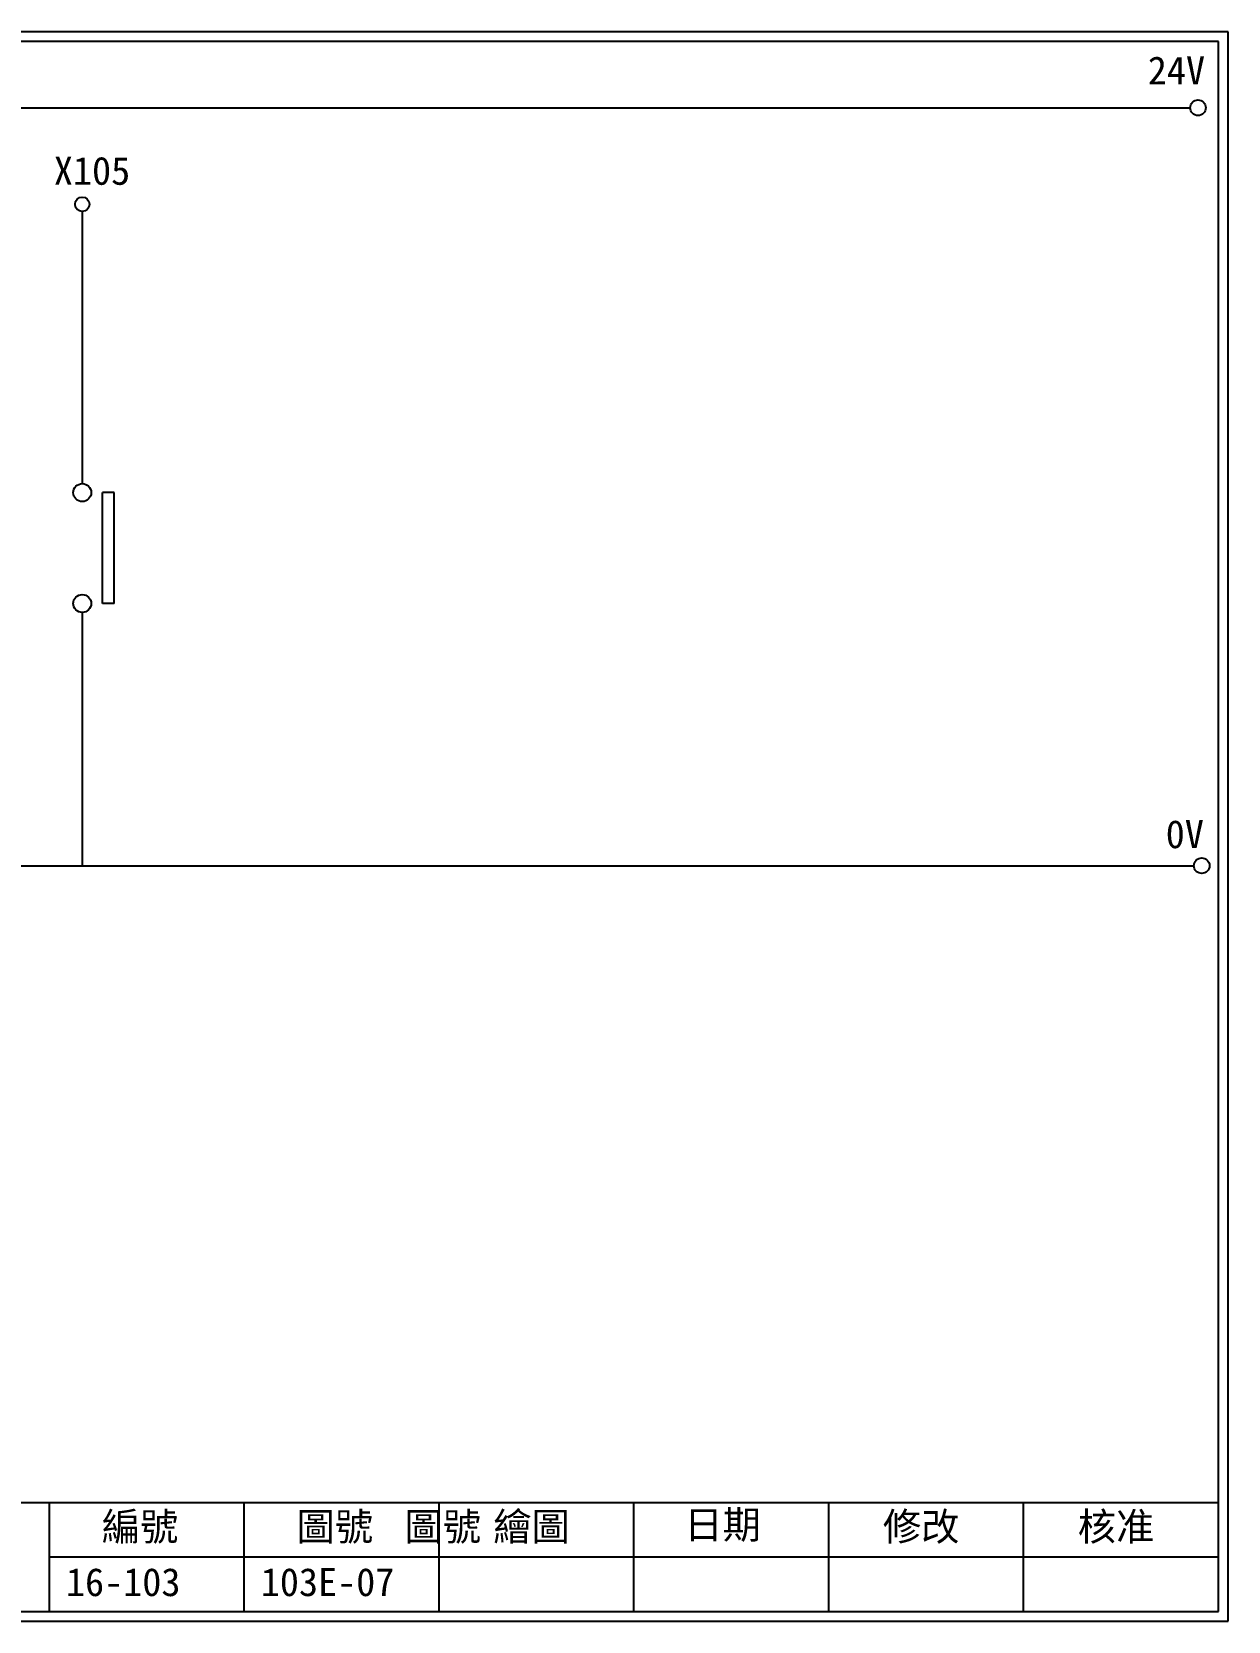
# Model space of a CAD drawing. Extents: x 275 to 562, y 265 to 469.
# Drawn here: x 408.4 to 561.9, y 264.9 to 468.9 of the extents above; entities that cross this region are included whole.
import ezdxf

# ---------------------------------------------------------------- set-up
doc = ezdxf.new("R2010")
doc.units = 0
doc.layers.get('0').update_dxf_attribs({"linetype": 'CONTINUOUS'})
doc.layers.add('圖框層', color=7, linetype='CONTINUOUS')
doc.layers.add('標尺寸層', color=3, linetype='CONTINUOUS')
doc.styles.add('STSL', font='kaiu.ttf')

msp = doc.modelspace()

# ---------------------------------------------------------------- linework, layer by layer
for p, q in [((418.96, 409.78), (417.45, 409.78)), ((418.96, 395.55), (417.45, 395.55))]:
    msp.add_line(p, q)
for centre in [(558.02, 459.17), (558.5, 361.9)]:
    msp.add_circle(centre, 1)
at = {"layer": '圖框層', "color": 7}
for p, q in [((561.9, 468.91), (274.9, 468.91)), ((560.65, 467.66), (276.15, 467.66)), ((560.65, 266.2), (560.65, 467.66)), ((561.9, 264.95), (561.9, 468.91)), ((276.15, 280.2), (560.65, 280.2)), ((410.65, 266.2), (410.65, 280.2)), ((435.65, 266.2), (435.65, 280.2)), ((460.65, 266.2), (460.65, 280.2)), ((485.65, 266.2), (485.65, 280.2)), ((510.65, 266.2), (510.65, 280.2)), ((535.65, 266.2), (535.65, 280.2)), ((410.65, 273.2), (560.65, 273.2)), ((276.15, 266.2), (560.65, 266.2)), ((274.9, 264.95), (561.9, 264.95))]:
    msp.add_line(p, q, dxfattribs=at)
at = {"layer": '標尺寸層', "color": 7}
for p, q in [((279.42, 459.17), (557.02, 459.17)), ((414.85, 445.86), (414.85, 410.93)), ((417.45, 395.55), (417.45, 409.78)), ((418.96, 395.55), (418.96, 409.78)), ((414.85, 394.41), (414.85, 361.9)), ((414.85, 394.4), (414.85, 361.9)), ((279.63, 361.9), (557.5, 361.9))]:
    msp.add_line(p, q, dxfattribs=at)
for centre, radius in [((414.85, 446.78), 0.92), ((414.85, 409.78), 1.15), ((414.85, 395.55), 1.15)]:
    msp.add_circle(centre, radius, dxfattribs=at)

# ---------------------------------------------------------------- texts
at = {"layer": '圖框層', "color": 4, "style": 'STSL'}
for s, p in [('24V', (551.58, 462.16)), ('X105', (411.21, 449.28)), ('0V', (553.88, 364.15)), ('繪圖', (467.59, 275.29)), ('日期', (492.12, 275.53)), ('編號', (417.36, 275.28)), ('圖號', (442.36, 275.28)), ('圖號', (456.21, 275.28)), ('修改', (517.59, 275.29)), ('核准', (542.59, 275.29)), ('16-103', (412.76, 268.17)), ('103E-07', (437.76, 268.17))]:
    msp.add_text(s, height=3.6, dxfattribs=at).set_placement(p)

doc.saveas('drawing.dxf')
